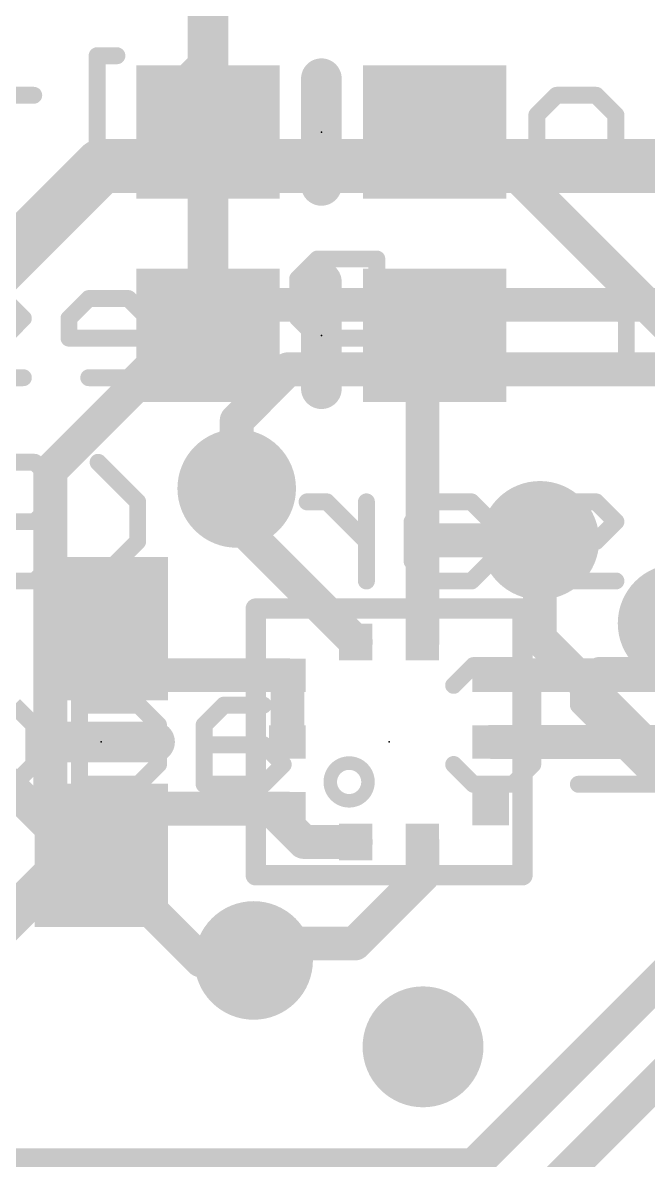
# Model space of a CAD drawing. Extents: x -3.8 to 34.1, y -4.8 to 24.4.
# Drawn here: x 9.95 to 14.64, y 5.75 to 14.28 of the extents above; entities that cross this region are included whole.
import ezdxf

# ---------------------------------------------------------------- set-up
doc = ezdxf.new("R2010")
doc.units = 0
for name, color, linetype in [('1', 12, 'CONTINUOUS'), ('16', 5, 'CONTINUOUS'), ('18', 110, 'CONTINUOUS'), ('21', 40, 'CONTINUOUS'), ('22', 6, 'CONTINUOUS'), ('23', 40, 'CONTINUOUS')]:
    doc.layers.add(name, color=color, linetype=linetype)

# ---------------------------------------------------------------- blocks, each defined once
blk = doc.blocks.new('RECT')
blk.add_solid([(-0.5, -0.5), (0.5, -0.5), (-0.5, 0.5), (0.5, 0.5)])
blk = doc.blocks.new('ROUNDV')
at = {"const_width": 0.5}
blk.add_lwpolyline([(0, -0.25, 1), (0, 0.25, 1), (0, -0.25)], format="xyb", dxfattribs=at)

msp = doc.modelspace()

# ---------------------------------------------------------------- linework, layer by layer
at = {"layer": '1'}
for points, const_width in [([(11.342, 14.986), (11.342, 13.462)], 0.3048), ([(11.342, 13.462), (11.342, 11.938)], 0.3048), ([(13.335, 13.462), (13.042, 13.462)], 0.254), ([(14.859, 11.938), (13.335, 13.462)], 0.254), ([(13.042, 11.938), (12.95, 11.846)], 0.254), ([(12.95, 11.846), (12.95, 10.41)], 0.254), ([(11.557, 10.533), (11.557, 10.7903)], 0.254), ([(12.45, 9.64), (11.557, 10.533)], 0.254), ([(12.95, 10.41), (12.9413, 10.4013)], 0.254), ([(12.95, 10.3926), (12.9413, 10.4013)], 0.254), ([(12.9413, 10.4013), (13.8303, 10.4013)], 0.254), ([(12.95, 9.64), (12.95, 10.3926)], 0.254), ([(10.891, 9.39), (10.541, 9.74)], 0.254), ([(11.9375, 9.39), (10.891, 9.39)], 0.254), ([(11.9375, 9.39), (11.9375, 8.89)], 0.254), ([(13.4625, 9.39), (14.859, 9.39)], 0.254), ([(13.4625, 8.89), (15.991, 8.89)], 0.254), ([(10.375, 8.04), (9.7108, 8.7042)], 0.254), ([(10.891, 8.39), (10.541, 8.04)], 0.254), ([(11.811, 8.39), (10.891, 8.39)], 0.254), ([(11.9375, 8.39), (11.811, 8.39)], 0.254), ([(12.061, 8.14), (11.811, 8.39)], 0.254), ([(10.326, 8.04), (9.779, 7.493)], 0.3048), ([(10.541, 8.04), (10.326, 8.04)], 0.3048), ([(12.45, 8.14), (12.061, 8.14)], 0.254), ([(12.95, 8.14), (12.95, 7.886)], 0.254), ([(10.541, 8.04), (10.375, 8.04)], 0.254), ([(12.95, 7.886), (12.4427, 7.3787)], 0.254), ([(15.367, 7.747), (13.335, 5.715)], 0.254), ([(11.811, 7.3787), (11.684, 7.2517)], 0.254), ([(12.4427, 7.3787), (11.811, 7.3787)], 0.254), ([(15.356, 6.997), (13.185, 4.826)], 0.254), ([(13.335, 5.715), (9.779, 5.715)], 0.254)]:
    msp.add_lwpolyline(points, dxfattribs=dict(at, const_width=const_width))
for points, const_width in [([(11.4182, 13.462, 1), (11.2658, 13.462)], 0.1524), ([(13.042, 13.5255, 1), (13.042, 13.3985)], 0.127), ([(13.3799, 13.5069, 1), (13.2901, 13.4171)], 0.127), ([(13.335, 13.3985, 1), (13.335, 13.5255)], 0.127), ([(11.2658, 13.462, 1), (11.4182, 13.462)], 0.1524), ([(13.0869, 11.8931, 1), (12.9971, 11.9829)], 0.127), ([(11.2658, 11.938, 1), (11.4182, 11.938)], 0.1524), ([(13.0135, 11.846, 1), (12.8865, 11.846)], 0.127), ([(12.9051, 11.8909, 1), (12.9949, 11.8011)], 0.127), ([(11.6205, 10.7903, 1), (11.4935, 10.7903)], 0.127), ([(11.6019, 10.5779, 1), (11.5121, 10.4881)], 0.127), ([(11.4935, 10.533, 1), (11.6205, 10.533)], 0.127), ([(12.9862, 10.4462, 1), (12.8964, 10.3564)], 0.127), ([(12.9413, 10.4648, 1), (12.9413, 10.3378)], 0.127), ([(12.8964, 10.4462, 1), (12.9862, 10.3564)], 0.127), ([(13.0135, 10.3926, 1), (12.8865, 10.3926)], 0.127), ([(12.9949, 10.3651, 1), (12.9051, 10.4549)], 0.127), ([(12.9051, 10.3477, 1), (12.9949, 10.4375)], 0.127), ([(13.8303, 10.3378, 1), (13.8303, 10.4648)], 0.127), ([(12.8865, 10.41, 1), (13.0135, 10.41)], 0.127), ([(10.5859, 9.7849, 1), (10.4961, 9.6951)], 0.127), ([(12.4051, 9.5951, 1), (12.4949, 9.6849)], 0.127), ([(12.8865, 9.64, 1), (13.0135, 9.64)], 0.127), ([(10.891, 9.4535, 1), (10.891, 9.3265)], 0.127), ([(10.8461, 9.3451, 1), (10.9359, 9.4349)], 0.127), ([(12.001, 9.39, 1), (11.874, 9.39)], 0.127), ([(11.9375, 9.3265, 1), (11.9375, 9.4535)], 0.127), ([(13.4625, 9.4535, 1), (13.4625, 9.3265)], 0.127), ([(13.4625, 8.9535, 1), (13.4625, 8.8265)], 0.127), ([(11.874, 8.89, 1), (12.001, 8.89)], 0.127), ([(10.891, 8.4535, 1), (10.891, 8.3265)], 0.127), ([(10.9359, 8.3451, 1), (10.8461, 8.4349)], 0.127), ([(11.811, 8.4535, 1), (11.811, 8.3265)], 0.127), ([(11.8559, 8.4349, 1), (11.7661, 8.3451)], 0.127), ([(11.811, 8.3265, 1), (11.811, 8.4535)], 0.127), ([(11.9375, 8.3265, 1), (11.9375, 8.4535)], 0.127), ([(10.326, 8.1162, 1), (10.326, 7.9638)], 0.1524), ([(10.3799, 7.9861, 1), (10.2721, 8.0939)], 0.1524), ([(10.541, 7.9638, 1), (10.541, 8.1162)], 0.1524), ([(12.061, 8.2035, 1), (12.061, 8.0765)], 0.127), ([(12.0161, 8.0951, 1), (12.1059, 8.1849)], 0.127), ([(12.45, 8.0765, 1), (12.45, 8.2035)], 0.127), ([(13.0135, 8.14, 1), (12.8865, 8.14)], 0.127), ([(10.375, 8.1035, 1), (10.375, 7.9765)], 0.127), ([(10.3301, 7.9951, 1), (10.4199, 8.0849)], 0.127), ([(10.4961, 8.0849, 1), (10.5859, 7.9951)], 0.127), ([(10.541, 7.9765, 1), (10.541, 8.1035)], 0.127), ([(12.8865, 7.886, 1), (13.0135, 7.886)], 0.127), ([(12.9949, 7.8411, 1), (12.9051, 7.9309)], 0.127), ([(11.811, 7.4422, 1), (11.811, 7.3152)], 0.127), ([(11.8559, 7.3338, 1), (11.7661, 7.4236)], 0.127), ([(12.4427, 7.3152, 1), (12.4427, 7.4422)], 0.127), ([(12.3978, 7.4236, 1), (12.4876, 7.3338)], 0.127), ([(11.6391, 7.2966, 1), (11.7289, 7.2068)], 0.127), ([(13.2901, 5.7599, 1), (13.3799, 5.6701)], 0.127), ([(13.335, 5.6515, 1), (13.335, 5.7785)], 0.127)]:
    msp.add_lwpolyline(points, format="xyb", dxfattribs=dict(at, const_width=const_width))
at = {"layer": '16'}
for points, const_width in [([(10.541, 13.208), (7.112, 9.779)], 0.4064), ([(20.32, 13.208), (10.541, 13.208)], 0.4064), ([(10.16, 10.922), (11.4046, 12.1666)], 0.254), ([(11.4046, 12.1666), (17.4244, 12.1666)], 0.254), ([(11.9427, 11.684), (11.557, 11.2983)], 0.254), ([(11.9427, 11.684), (17.145, 11.684)], 0.254), ([(11.557, 11.2983), (11.557, 10.7903)], 0.254), ([(10.16, 8.382), (10.16, 10.922)], 0.254), ([(13.8303, 10.4013), (13.8303, 9.6647)], 0.254), ([(13.8303, 9.6647), (14.859, 8.636)], 0.254), ([(11.2903, 7.2517), (10.16, 8.382)], 0.254), ([(11.684, 7.2517), (11.2903, 7.2517)], 0.254), ([(8.3936, 5.715), (11.7759, 5.715)], 0.254), ([(11.7759, 5.715), (12.6492, 4.8417)], 0.254)]:
    msp.add_lwpolyline(points, dxfattribs=dict(at, const_width=const_width))
for points, const_width in [([(10.541, 13.3096, 1), (10.541, 13.1064)], 0.2032), ([(10.6128, 13.1362, 1), (10.4692, 13.2798)], 0.2032), ([(11.4046, 12.2301, 1), (11.4046, 12.1031)], 0.127), ([(11.4495, 12.1217, 1), (11.3597, 12.2115)], 0.127), ([(11.9427, 11.7475, 1), (11.9427, 11.6205)], 0.127), ([(11.9876, 11.6391, 1), (11.8978, 11.7289)], 0.127), ([(11.6205, 11.2983, 1), (11.4935, 11.2983)], 0.127), ([(11.5121, 11.3432, 1), (11.6019, 11.2534)], 0.127), ([(10.2235, 10.922, 1), (10.0965, 10.922)], 0.127), ([(10.1151, 10.9669, 1), (10.2049, 10.8771)], 0.127), ([(11.4935, 10.7903, 1), (11.6205, 10.7903)], 0.127), ([(13.8938, 10.4013, 1), (13.7668, 10.4013)], 0.127), ([(13.8752, 9.7096, 1), (13.7854, 9.6198)], 0.127), ([(13.7668, 9.6647, 1), (13.8938, 9.6647)], 0.127), ([(10.2049, 8.4269, 1), (10.1151, 8.3371)], 0.127), ([(10.0965, 8.382, 1), (10.2235, 8.382)], 0.127), ([(11.2903, 7.3152, 1), (11.2903, 7.1882)], 0.127), ([(11.2454, 7.2068, 1), (11.3352, 7.2966)], 0.127), ([(11.684, 7.1882, 1), (11.684, 7.3152)], 0.127), ([(11.8208, 5.7599, 1), (11.731, 5.6701)], 0.127), ([(11.7759, 5.6515, 1), (11.7759, 5.7785)], 0.127)]:
    msp.add_lwpolyline(points, format="xyb", dxfattribs=dict(at, const_width=const_width))
at = {"layer": '21'}
for points, const_width in [([(12.192, 13.062), (12.192, 13.862)], 0.3048), ([(12.192, 11.538), (12.192, 12.338)], 0.3048), ([(11.7, 7.89), (11.7, 9.89)], 0.1524), ([(11.7, 9.89), (13.7, 9.89)], 0.1524), ([(13.7, 9.89), (13.7, 7.89)], 0.1524), ([(10.141, 8.89), (10.941, 8.89)], 0.3048), ([(13.7, 7.89), (11.7, 7.89)], 0.1524)]:
    msp.add_lwpolyline(points, dxfattribs=dict(at, const_width=const_width))
for points, const_width in [([(12.2682, 13.862, 1), (12.1158, 13.862)], 0.1524), ([(12.1158, 13.062, 1), (12.2682, 13.062)], 0.1524), ([(12.2682, 12.338, 1), (12.1158, 12.338)], 0.1524), ([(12.1158, 11.538, 1), (12.2682, 11.538)], 0.1524), ([(11.7381, 9.89, 1), (11.6619, 9.89)], 0.0762), ([(11.7, 9.9281, 1), (11.7, 9.8519)], 0.0762), ([(13.7381, 9.89, 1), (13.6619, 9.89)], 0.0762), ([(13.7, 9.8519, 1), (13.7, 9.9281)], 0.0762), ([(10.141, 8.9662, 1), (10.141, 8.8138)], 0.1524), ([(10.941, 8.8138, 1), (10.941, 8.9662)], 0.1524), ([(12.4, 8.4486, 1), (12.4, 8.7314, 1), (12.4, 8.4486)], 0.1016), ([(11.7, 7.9281, 1), (11.7, 7.8519)], 0.0762), ([(13.7, 7.8519, 1), (13.7, 7.9281)], 0.0762), ([(11.6619, 7.89, 1), (11.7381, 7.89)], 0.0762), ([(13.6619, 7.89, 1), (13.7381, 7.89)], 0.0762)]:
    msp.add_lwpolyline(points, format="xyb", dxfattribs=dict(at, const_width=const_width))
at = {"layer": '22', "const_width": 0.127}
for points in [[(10.6586, 14.0343), (10.5103, 14.0343)], [(10.5103, 14.0343), (10.5103, 13.1445)], [(11.2975, 14.0343), (11.0009, 13.7377)], [(11.5941, 13.7377), (11.2975, 14.0343)], [(10.0349, 13.7377), (9.7383, 13.7377)], [(11.0009, 13.7377), (11.0009, 13.1445)], [(11.5941, 13.1445), (11.5941, 13.7377)], [(13.0203, 13.7377), (12.872, 13.5894)], [(13.4652, 13.7377), (13.0203, 13.7377)], [(13.4652, 13.1445), (13.4652, 13.7377)], [(13.8075, 13.5894), (13.9558, 13.7377)], [(13.9558, 13.7377), (14.2524, 13.7377)], [(14.2524, 13.7377), (14.4007, 13.5894)], [(11.5941, 13.5894), (11.0009, 13.5894)], [(12.872, 13.5894), (12.872, 13.1445)], [(13.8075, 13.2928), (13.8075, 13.5894)], [(14.4007, 13.5894), (14.4007, 13.2928)], [(13.9558, 13.1445), (13.8075, 13.2928)], [(14.4007, 13.2928), (14.2524, 13.1445)], [(10.6586, 13.1445), (10.362, 13.1445)], [(14.2524, 13.1445), (13.9558, 13.1445)], [(12.1627, 12.5103), (12.0144, 12.362)], [(12.6076, 12.5103), (12.1627, 12.5103)], [(12.6076, 11.6205), (12.6076, 12.5103)], [(12.0144, 12.362), (12.0144, 12.0654)], [(9.957, 12.0654), (9.8087, 12.2137)], [(10.4476, 12.2137), (10.2993, 12.0654)], [(10.7442, 12.2137), (10.4476, 12.2137)], [(10.8925, 12.0654), (10.7442, 12.2137)], [(11.3755, 12.2137), (11.2272, 12.2137)], [(11.6721, 11.9171), (11.3755, 12.2137)], [(11.6721, 11.6205), (11.6721, 12.2137)], [(13.8855, 12.2137), (14.3303, 12.2137)], [(14.3303, 12.2137), (14.4786, 12.0654)], [(9.8087, 11.9171), (9.957, 12.0654)], [(10.2993, 12.0654), (10.2993, 11.9171)], [(10.8925, 11.7688), (10.8925, 12.0654)], [(12.0144, 12.0654), (12.1627, 11.9171)], [(14.4786, 12.0654), (14.4786, 11.7688)], [(10.2993, 11.9171), (10.8925, 11.9171)], [(12.1627, 11.9171), (12.6076, 11.9171)], [(10.7442, 11.6205), (10.8925, 11.7688)], [(14.4786, 11.7688), (14.3303, 11.6205)], [(9.957, 11.6205), (9.5121, 11.6205)], [(10.4476, 11.6205), (10.7442, 11.6205)], [(14.3303, 11.6205), (13.8855, 11.6205)], [(9.746, 10.9863), (10.0425, 10.9863)], [(10.0425, 10.9863), (10.1908, 10.838)], [(10.8145, 10.6897), (10.5179, 10.9863)], [(10.1908, 10.838), (10.1908, 10.6897)], [(10.1908, 10.6897), (10.0425, 10.5414)], [(10.8145, 10.3931), (10.8145, 10.6897)], [(12.233, 10.6897), (12.0848, 10.6897)], [(12.5296, 10.3931), (12.233, 10.6897)], [(12.5296, 10.0965), (12.5296, 10.6897)], [(12.872, 10.5414), (13.0203, 10.6897)], [(13.0203, 10.6897), (13.3169, 10.6897)], [(13.3169, 10.6897), (13.4651, 10.5414)], [(14.2524, 10.6897), (13.8075, 10.6897)], [(14.4007, 10.5414), (14.2524, 10.6897)], [(10.0425, 10.5414), (9.746, 10.5414)], [(12.872, 10.2448), (12.872, 10.5414)], [(13.4651, 10.5414), (13.4651, 10.2448)], [(14.2524, 10.3931), (14.4007, 10.5414)], [(10.5179, 10.0965), (10.8145, 10.3931)], [(13.8075, 10.2448), (13.9558, 10.3931)], [(13.9558, 10.3931), (14.2524, 10.3931)], [(10.0425, 10.0965), (10.1908, 10.2448)], [(13.0203, 10.0965), (12.872, 10.2448)], [(13.4651, 10.2448), (13.3169, 10.0965)], [(13.9558, 10.0965), (13.8075, 10.2448)], [(9.746, 10.0965), (10.0425, 10.0965)], [(13.3169, 10.0965), (13.0203, 10.0965)], [(14.4007, 10.0965), (13.9558, 10.0965)], [(10.3773, 9.4623), (10.3773, 8.5725)], [(13.1838, 9.314), (13.3321, 9.4623)], [(13.3321, 9.4623), (13.6287, 9.4623)], [(13.6287, 9.4623), (13.777, 9.314)], [(14.1193, 9.314), (14.2676, 9.4623)], [(14.2676, 9.4623), (14.5642, 9.4623)], [(14.5642, 9.4623), (14.7125, 9.314)], [(13.777, 9.314), (13.777, 8.7208)], [(14.1193, 9.1657), (14.1193, 9.314)], [(10.0349, 9.0174), (9.8866, 9.1657)], [(10.8221, 9.1657), (10.3773, 9.1657)], [(10.9704, 9.0174), (10.8221, 9.1657)], [(11.4611, 9.1657), (11.3128, 9.0174)], [(11.7577, 9.1657), (11.4611, 9.1657)], [(14.7125, 8.5725), (14.1193, 9.1657)], [(10.0349, 8.7208), (10.0349, 9.0174)], [(10.9704, 8.7208), (10.9704, 9.0174)], [(11.3128, 9.0174), (11.3128, 8.5725)], [(11.7577, 8.8691), (11.3128, 8.8691)], [(11.906, 8.7208), (11.7577, 8.8691)], [(9.8866, 8.5725), (10.0349, 8.7208)], [(10.8221, 8.5725), (10.9704, 8.7208)], [(11.7577, 8.5725), (11.906, 8.7208)], [(13.3321, 8.5725), (13.1838, 8.7208)], [(13.777, 8.7208), (13.6287, 8.5725)], [(10.3773, 8.5725), (10.8221, 8.5725)], [(11.3128, 8.5725), (11.7577, 8.5725)], [(13.6287, 8.5725), (13.3321, 8.5725)], [(14.1193, 8.5725), (14.7125, 8.5725)]]:
    msp.add_lwpolyline(points, dxfattribs=at)
at = {"layer": '22', "const_width": 0.0635}
for points in [[(10.5103, 14.066, 1), (10.5103, 14.0025)], [(10.5421, 14.0343, 1), (10.4786, 14.0343)], [(10.6586, 14.0025, 1), (10.6586, 14.066)], [(11.32, 14.0567, 1), (11.2751, 14.0118)], [(11.32, 14.0118, 1), (11.2751, 14.0567)], [(10.0349, 13.7059, 1), (10.0349, 13.7694)], [(11.0327, 13.7377, 1), (10.9692, 13.7377)], [(10.9785, 13.7601, 1), (11.0234, 13.7152)], [(11.6259, 13.7377, 1), (11.5624, 13.7377)], [(11.5717, 13.7152, 1), (11.6166, 13.7601)], [(13.0203, 13.7694, 1), (13.0203, 13.7059)], [(13.0427, 13.7152, 1), (12.9978, 13.7601)], [(13.4969, 13.7377, 1), (13.4334, 13.7377)], [(13.4652, 13.7059, 1), (13.4652, 13.7694)], [(13.9558, 13.7694, 1), (13.9558, 13.7059)], [(13.9782, 13.7152, 1), (13.9333, 13.7601)], [(14.2748, 13.7601, 1), (14.2299, 13.7152)], [(14.2524, 13.7059, 1), (14.2524, 13.7694)], [(11.0009, 13.6211, 1), (11.0009, 13.5576)], [(11.5941, 13.5576, 1), (11.5941, 13.6211)], [(12.9037, 13.5894, 1), (12.8402, 13.5894)], [(13.8392, 13.5894, 1), (13.7757, 13.5894)], [(14.4324, 13.5894, 1), (14.3689, 13.5894)], [(12.8495, 13.6118, 1), (12.8944, 13.5669)], [(13.785, 13.6118, 1), (13.8299, 13.5669)], [(14.3782, 13.5669, 1), (14.4231, 13.6118)], [(13.7757, 13.2928, 1), (13.8392, 13.2928)], [(13.8299, 13.3152, 1), (13.785, 13.2703)], [(14.3689, 13.2928, 1), (14.4324, 13.2928)], [(14.4231, 13.2703, 1), (14.3782, 13.3152)], [(10.362, 13.1763, 1), (10.362, 13.1128)], [(10.4786, 13.1445, 1), (10.5421, 13.1445)], [(10.6586, 13.1128, 1), (10.6586, 13.1763)], [(10.9692, 13.1445, 1), (11.0327, 13.1445)], [(11.5624, 13.1445, 1), (11.6259, 13.1445)], [(12.8402, 13.1445, 1), (12.9037, 13.1445)], [(13.4334, 13.1445, 1), (13.4969, 13.1445)], [(13.9558, 13.1763, 1), (13.9558, 13.1128)], [(13.9333, 13.122, 1), (13.9782, 13.167)], [(14.2299, 13.167, 1), (14.2748, 13.122)], [(14.2524, 13.1128, 1), (14.2524, 13.1763)], [(12.1627, 12.542, 1), (12.1627, 12.4785)], [(12.1852, 12.4878, 1), (12.1403, 12.5327)], [(12.6393, 12.5103, 1), (12.5758, 12.5103)], [(12.6076, 12.4785, 1), (12.6076, 12.542)], [(12.0462, 12.362, 1), (11.9827, 12.362)], [(11.992, 12.3844, 1), (12.0369, 12.3395)], [(10.4476, 12.2454, 1), (10.4476, 12.1819)], [(10.4701, 12.1912, 1), (10.4251, 12.2361)], [(10.7666, 12.2361, 1), (10.7217, 12.1912)], [(10.7442, 12.1819, 1), (10.7442, 12.2454)], [(11.2272, 12.2454, 1), (11.2272, 12.1819)], [(11.3979, 12.2361, 1), (11.353, 12.1912)], [(11.3755, 12.1819, 1), (11.3755, 12.2454)], [(11.7038, 12.2137, 1), (11.6403, 12.2137)], [(13.8855, 12.2454, 1), (13.8855, 12.1819)], [(14.3528, 12.2361, 1), (14.3079, 12.1912)], [(14.3303, 12.1819, 1), (14.3303, 12.2454)], [(9.9794, 12.0429, 1), (9.9345, 12.0878)], [(9.9345, 12.0429, 1), (9.9794, 12.0878)], [(10.3311, 12.0654, 1), (10.2676, 12.0654)], [(10.2769, 12.0878, 1), (10.3218, 12.0429)], [(10.9242, 12.0654, 1), (10.8607, 12.0654)], [(10.87, 12.0429, 1), (10.9149, 12.0878)], [(12.0369, 12.0878, 1), (11.992, 12.0429)], [(14.5104, 12.0654, 1), (14.4469, 12.0654)], [(14.4562, 12.0429, 1), (14.5011, 12.0878)], [(11.9827, 12.0654, 1), (12.0462, 12.0654)], [(10.2993, 11.9488, 1), (10.2993, 11.8853)], [(10.2676, 11.9171, 1), (10.3311, 11.9171)], [(10.8925, 11.8853, 1), (10.8925, 11.9488)], [(11.6496, 11.8946, 1), (11.6945, 11.9395)], [(12.1627, 11.9488, 1), (12.1627, 11.8853)], [(12.1403, 11.8946, 1), (12.1852, 11.9395)], [(12.6076, 11.8853, 1), (12.6076, 11.9488)], [(10.8607, 11.7688, 1), (10.9242, 11.7688)], [(10.9149, 11.7463, 1), (10.87, 11.7912)], [(14.4469, 11.7688, 1), (14.5104, 11.7688)], [(14.5011, 11.7463, 1), (14.4562, 11.7912)], [(9.957, 11.5887, 1), (9.957, 11.6523)], [(10.4476, 11.6523, 1), (10.4476, 11.5887)], [(10.7442, 11.5887, 1), (10.7442, 11.6523)], [(13.8855, 11.6523, 1), (13.8855, 11.5887)], [(14.3303, 11.5887, 1), (14.3303, 11.6523)], [(10.7217, 11.643, 1), (10.7666, 11.598)], [(11.6403, 11.6205, 1), (11.7038, 11.6205)], [(12.5758, 11.6205, 1), (12.6393, 11.6205)], [(14.3079, 11.643, 1), (14.3528, 11.598)], [(10.065, 11.0087, 1), (10.0201, 10.9638)], [(10.0425, 10.9545, 1), (10.0425, 11.018)], [(10.5404, 11.0087, 1), (10.4955, 10.9638)], [(10.2226, 10.838, 1), (10.1591, 10.838)], [(10.1684, 10.8155, 1), (10.2133, 10.8604)], [(10.2133, 10.6672, 1), (10.1684, 10.7121)], [(10.8463, 10.6897, 1), (10.7828, 10.6897)], [(12.0848, 10.7214, 1), (12.0848, 10.6579)], [(12.2555, 10.7121, 1), (12.2106, 10.6672)], [(12.233, 10.6579, 1), (12.233, 10.7214)], [(12.5614, 10.6897, 1), (12.4979, 10.6897)], [(13.0203, 10.7214, 1), (13.0203, 10.6579)], [(13.0427, 10.6672, 1), (12.9978, 10.7121)], [(13.3393, 10.7121, 1), (13.2944, 10.6672)], [(13.3169, 10.6579, 1), (13.3169, 10.7214)], [(13.8075, 10.7214, 1), (13.8075, 10.6579)], [(14.2748, 10.7121, 1), (14.2299, 10.6672)], [(14.2524, 10.6579, 1), (14.2524, 10.7214)], [(10.1591, 10.6897, 1), (10.2226, 10.6897)], [(10.7921, 10.6672, 1), (10.837, 10.7121)], [(10.0201, 10.5638, 1), (10.065, 10.5189)], [(10.0425, 10.5096, 1), (10.0425, 10.5731)], [(12.9037, 10.5414, 1), (12.8402, 10.5414)], [(12.8495, 10.5638, 1), (12.8944, 10.5189)], [(13.4969, 10.5414, 1), (13.4334, 10.5414)], [(13.4427, 10.5189, 1), (13.4876, 10.5638)], [(14.4231, 10.5189, 1), (14.3782, 10.5638)], [(14.3782, 10.5189, 1), (14.4231, 10.5638)], [(10.7828, 10.3931, 1), (10.8463, 10.3931)], [(10.837, 10.3706, 1), (10.7921, 10.4155)], [(12.5072, 10.3706, 1), (12.5521, 10.4155)], [(13.9558, 10.4248, 1), (13.9558, 10.3613)], [(13.9782, 10.3706, 1), (13.9333, 10.4155)], [(14.2299, 10.4155, 1), (14.2748, 10.3706)], [(14.2524, 10.3613, 1), (14.2524, 10.4248)], [(10.2133, 10.2223, 1), (10.1684, 10.2672)], [(12.8402, 10.2448, 1), (12.9037, 10.2448)], [(12.8944, 10.2672, 1), (12.8495, 10.2223)], [(13.4334, 10.2448, 1), (13.4969, 10.2448)], [(13.4876, 10.2223, 1), (13.4427, 10.2672)], [(13.8299, 10.2672, 1), (13.785, 10.2223)], [(13.785, 10.2672, 1), (13.8299, 10.2223)], [(10.0201, 10.119, 1), (10.065, 10.074)], [(10.0425, 10.0648, 1), (10.0425, 10.1283)], [(10.4955, 10.119, 1), (10.5404, 10.074)], [(13.0203, 10.1283, 1), (13.0203, 10.0648)], [(12.9978, 10.074, 1), (13.0427, 10.119)], [(13.2944, 10.119, 1), (13.3393, 10.074)], [(13.3169, 10.0648, 1), (13.3169, 10.1283)], [(13.9558, 10.1283, 1), (13.9558, 10.0648)], [(13.9333, 10.074, 1), (13.9782, 10.119)], [(14.4007, 10.0648, 1), (14.4007, 10.1283)], [(12.4979, 10.0965, 1), (12.5614, 10.0965)], [(10.409, 9.4623, 1), (10.3455, 9.4623)], [(13.3321, 9.494, 1), (13.3321, 9.4305)], [(13.3546, 9.4398, 1), (13.3097, 9.4847)], [(13.6512, 9.4847, 1), (13.6062, 9.4398)], [(13.6287, 9.4305, 1), (13.6287, 9.494)], [(14.2676, 9.494, 1), (14.2676, 9.4305)], [(14.2901, 9.4398, 1), (14.2452, 9.4847)], [(14.5867, 9.4847, 1), (14.5418, 9.4398)], [(14.5642, 9.4305, 1), (14.5642, 9.494)], [(13.1614, 9.3364, 1), (13.2063, 9.2915)], [(13.8087, 9.314, 1), (13.7452, 9.314)], [(13.7545, 9.2915, 1), (13.7994, 9.3364)], [(14.1511, 9.314, 1), (14.0876, 9.314)], [(14.0969, 9.3364, 1), (14.1418, 9.2915)], [(10.3773, 9.1974, 1), (10.3773, 9.1339)], [(10.8446, 9.1881, 1), (10.7997, 9.1432)], [(10.8221, 9.1339, 1), (10.8221, 9.1974)], [(11.4611, 9.1974, 1), (11.4611, 9.1339)], [(11.4835, 9.1432, 1), (11.4386, 9.1881)], [(11.7577, 9.1339, 1), (11.7577, 9.1974)], [(14.1418, 9.1881, 1), (14.0969, 9.1432)], [(14.0876, 9.1657, 1), (14.1511, 9.1657)], [(10.0667, 9.0174, 1), (10.0032, 9.0174)], [(10.0125, 8.9949, 1), (10.0574, 9.0398)], [(11.0022, 9.0174, 1), (10.9387, 9.0174)], [(10.948, 8.9949, 1), (10.9929, 9.0398)], [(11.3445, 9.0174, 1), (11.281, 9.0174)], [(11.2903, 9.0398, 1), (11.3352, 8.9949)], [(11.3128, 8.9008, 1), (11.3128, 8.8373)], [(11.7801, 8.8915, 1), (11.7352, 8.8466)], [(11.7577, 8.8373, 1), (11.7577, 8.9008)], [(10.0574, 8.6983, 1), (10.0125, 8.7432)], [(10.9929, 8.6983, 1), (10.948, 8.7432)], [(11.9284, 8.6983, 1), (11.8835, 8.7432)], [(13.2063, 8.7432, 1), (13.1614, 8.6983)], [(13.7994, 8.6983, 1), (13.7545, 8.7432)], [(10.0032, 8.7208, 1), (10.0667, 8.7208)], [(10.9387, 8.7208, 1), (11.0022, 8.7208)], [(11.8835, 8.6983, 1), (11.9284, 8.7432)], [(13.7452, 8.7208, 1), (13.8087, 8.7208)], [(10.3773, 8.6043, 1), (10.3773, 8.5407)], [(10.7997, 8.595, 1), (10.8446, 8.55)], [(10.8221, 8.5407, 1), (10.8221, 8.6043)], [(11.3128, 8.6043, 1), (11.3128, 8.5407)], [(11.7352, 8.595, 1), (11.7801, 8.55)], [(11.7577, 8.5407, 1), (11.7577, 8.6043)], [(13.3321, 8.6043, 1), (13.3321, 8.5407)], [(13.3097, 8.55, 1), (13.3546, 8.595)], [(13.6062, 8.595, 1), (13.6512, 8.55)], [(13.6287, 8.5407, 1), (13.6287, 8.6043)], [(14.1193, 8.6043, 1), (14.1193, 8.5407)], [(10.3455, 8.5725, 1), (10.409, 8.5725)], [(11.281, 8.5725, 1), (11.3445, 8.5725)]]:
    msp.add_lwpolyline(points, format="xyb", dxfattribs=at)
at = {"layer": '23'}
for p in [(12.192, 13.462), (12.192, 11.938), (10.541, 8.89), (12.7, 8.89)]:
    msp.add_point(p, dxfattribs=at)

# ---------------------------------------------------------------- block references
at = {"layer": '1', "xscale": 1.075}
for p, rotation in [((11.342, 13.462), 180), ((13.042, 13.462), 180), ((11.342, 11.938), 180), ((13.042, 11.938), 180), ((10.541, 9.74), 90), ((10.541, 8.04), 90)]:
    msp.add_blockref('RECT', p, dxfattribs=dict(at, rotation=rotation))
at = {"layer": '1', "xscale": 0.25, "yscale": 0.275}
for p in [(12.45, 9.64), (12.95, 9.64), (12.45, 8.14), (12.95, 8.14)]:
    msp.add_blockref('RECT', p, dxfattribs=at)
at = {"layer": '1', "xscale": 0.25, "yscale": 0.275, "rotation": 270}
for p in [(11.9375, 9.39), (13.4625, 9.39), (11.9375, 8.89), (13.4625, 8.89), (11.9375, 8.39), (13.4625, 8.39)]:
    msp.add_blockref('RECT', p, dxfattribs=at)
at = {"layer": '18'}
for p, xscale, yscale in [((11.557, 10.7903), 0.889, 0.889), ((11.557, 10.7903), 0.889, 0.889), ((13.8303, 10.4013), 0.889, 0.889), ((13.8303, 10.4013), 0.889, 0.889), ((14.859, 9.779), 0.889, 0.889), ((14.859, 9.779), 0.889, 0.889), ((11.684, 7.2517), 0.889, 0.889), ((11.684, 7.2517), 0.889, 0.889), ((12.954, 6.604), 0.9064, 0.9064), ((12.954, 6.604), 0.9064, 0.9064)]:
    msp.add_blockref('ROUNDV', p, dxfattribs=dict(at, xscale=xscale, yscale=yscale))

doc.saveas('drawing.dxf')
